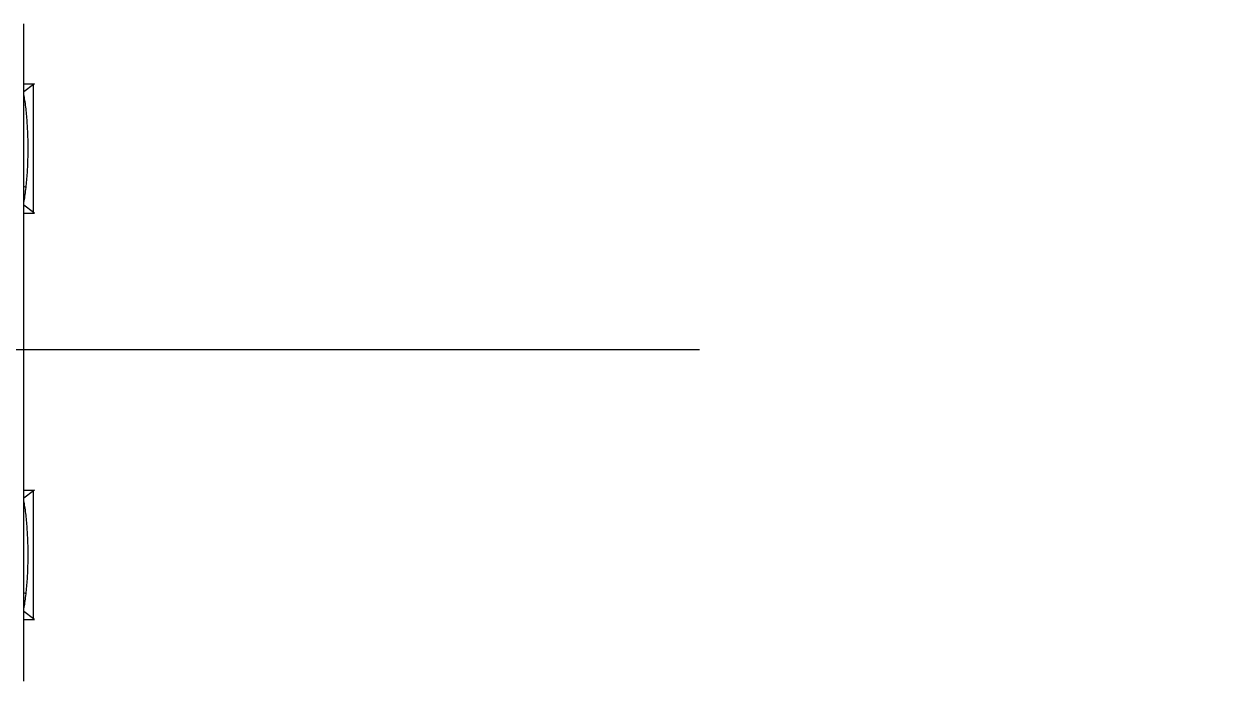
# Model space of a CAD drawing. Header units: millimetres. Extents: x 3916 to 10869, y 6515 to 11511.
# Drawn here: x 8092.6 to 8209.5, y 9513.1 to 9577.9 of the extents above; entities that cross this region are included whole.
import ezdxf

# ---------------------------------------------------------------- set-up
doc = ezdxf.new("R2010")
doc.units = ezdxf.units.MM
doc.header["$LTSCALE"] = 50
doc.linetypes.add('CENTERX2', pattern=[20.32, 12.7, -2.54, 2.54, -2.54])
doc.layers.add('CENTER_LINE', color=1, linetype='CENTERX2')

msp = doc.modelspace()

# ---------------------------------------------------------------- linework, layer by layer
at = {"color": 7, "linetype": 'Continuous', "lineweight": 25}
for p, q in [((8092.578, 9513.137), (8092.578, 9577.862)), ((8092.578, 9571.948), (8093.619, 9571.948)), ((8093.547, 9571.894), (8092.578, 9571.17)), ((8093.619, 9571.948), (8093.547, 9571.894)), ((8093.547, 9559.28), (8093.547, 9571.894)), ((8092.8, 9561.733), (8092.578, 9561.85)), ((8093.547, 9559.28), (8092.578, 9560.004)), ((8092.578, 9559.226), (8093.619, 9559.226)), ((8093.619, 9559.226), (8093.547, 9559.28)), ((8092.578, 9531.948), (8093.619, 9531.948)), ((8093.547, 9531.894), (8092.578, 9531.17)), ((8093.619, 9531.948), (8093.547, 9531.894)), ((8093.547, 9519.28), (8093.547, 9531.894)), ((8092.8, 9521.733), (8092.578, 9521.85)), ((8093.547, 9519.28), (8092.578, 9520.004)), ((8092.578, 9519.226), (8093.619, 9519.226)), ((8093.619, 9519.226), (8093.547, 9519.28))]:
    msp.add_line(p, q, dxfattribs=at)
for points, knots in [([(8092.8, 9561.733), (8092.847, 9562.209), (8092.941, 9563.161), (8093.005, 9564.722), (8093.009, 9566.305), (8092.948, 9567.868), (8092.822, 9569.325), (8092.695, 9570.356), (8092.598, 9570.816), (8092.578, 9570.907)], [0, 0, 0, 0, 0.16008, 0.3201601, 0.4802401, 0.6403202, 0.8004002, 0.9604803, 1, 1, 1, 1]), ([(8092.578, 9560.255), (8092.591, 9560.313), (8092.683, 9560.734), (8092.746, 9561.27), (8092.8, 9561.733)], [0, 0, 0, 0, 0.13765552, 1, 1, 1, 1]), ([(8092.8, 9521.733), (8092.847, 9522.209), (8092.941, 9523.161), (8093.005, 9524.722), (8093.009, 9526.305), (8092.948, 9527.868), (8092.822, 9529.325), (8092.695, 9530.356), (8092.598, 9530.816), (8092.578, 9530.907)], [0, 0, 0, 0, 0.16008004, 0.32016009, 0.48024013, 0.64032018, 0.80040022, 0.96048027, 1, 1, 1, 1]), ([(8092.578, 9520.255), (8092.591, 9520.313), (8092.683, 9520.734), (8092.746, 9521.27), (8092.8, 9521.733)], [0, 0, 0, 0, 0.13765552, 1, 1, 1, 1])]:
    msp.add_open_spline(points, degree=3, knots=knots, dxfattribs=at)
at = {"layer": 'CENTER_LINE'}
msp.add_line((5238.103, 9545.787), (10051.663, 9545.787), dxfattribs=at)

doc.saveas('drawing.dxf')
